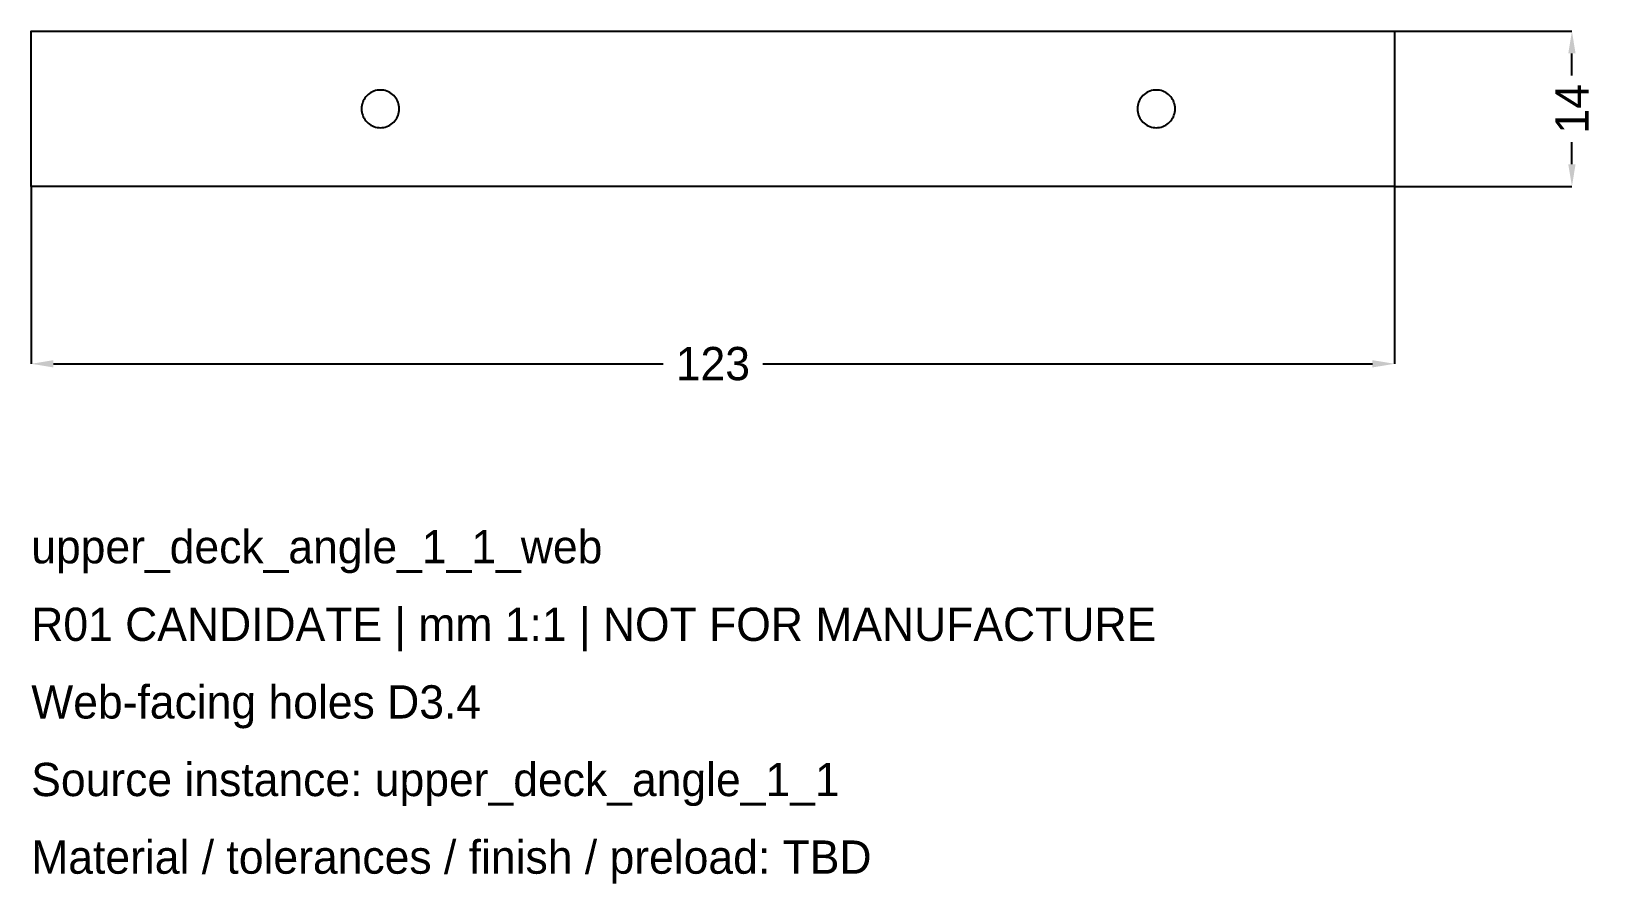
# Model space of a CAD drawing. Header units: millimetres. Extents: x 0 to 1322, y -1284 to 196.
# Drawn here: x 0 to 141, y -1262.9 to -1186 of the extents above; entities that cross this region are included whole.
import ezdxf

# ---------------------------------------------------------------- set-up
doc = ezdxf.new("R2010")
doc.units = ezdxf.units.MM
for name, color, linetype in [('REFERENCE_DIMENSIONS', 2, 'Continuous'), ('REFERENCE_GEOMETRY', 7, 'Continuous'), ('REFERENCE_NOTES', 3, 'Continuous')]:
    doc.layers.add(name, color=color, linetype=linetype)
doc.dimstyles.get("Standard").update_dxf_attribs({"dimtxt": 2.5, "dimasz": 2.5, "dimexe": 1.25, "dimexo": 0.625, "dimtad": 1, "dimcen": 2.5, "dimazin": 3, "dimtfac": 1, "dimtmove": 0, "dimatfit": 3})

# ---------------------------------------------------------------- blocks, each defined once
blk = doc.blocks.new('_CLOSEDFILLED')
at = {"color": 0, "linetype": 'BYBLOCK'}
blk.add_solid([(-1, 0.164), (0, 0), (-1, -0.164)], dxfattribs=at)
blk = doc.blocks.new('*D19')
for p, q in [((0, -1200), (0, -1216)), ((123, -1200), (123, -1216)), ((2, -1216), (57, -1216)), ((66, -1216), (121, -1216))]:
    blk.add_line(p, q)
at = {"layer": 'Defpoints'}
for p in [(0, -1200), (123, -1200), (0, -1216)]:
    blk.add_point(p, dxfattribs=at)
at = {"layer": 'REFERENCE_DIMENSIONS', "xscale": 2, "yscale": 2, "rotation": 180}
blk.add_blockref('_CLOSEDFILLED', (0, -1216), dxfattribs=at)
at = {"layer": 'REFERENCE_DIMENSIONS', "xscale": 2, "yscale": 2}
blk.add_blockref('_CLOSEDFILLED', (123, -1216), dxfattribs=at)
at = {"layer": 'REFERENCE_DIMENSIONS', "insert": (61.5, -1216), "char_height": 3, "attachment_point": 5}
blk.add_mtext('123', dxfattribs=at)
blk = doc.blocks.new('*D20')
for p, q in [((123, -1186), (139, -1186)), ((139, -1190), (139, -1188)), ((139, -1198), (139, -1196)), ((123, -1200), (139, -1200))]:
    blk.add_line(p, q)
at = {"layer": 'Defpoints'}
for p in [(123, -1186), (123, -1200), (139, -1200)]:
    blk.add_point(p, dxfattribs=at)
at = {"layer": 'REFERENCE_DIMENSIONS', "xscale": 2, "yscale": 2}
for p, rotation in [((139, -1186), 90), ((139, -1200), 270)]:
    blk.add_blockref('_CLOSEDFILLED', p, dxfattribs=dict(at, rotation=rotation))
at = {"layer": 'REFERENCE_DIMENSIONS', "insert": (139, -1193), "char_height": 3, "attachment_point": 5, "rotation": 90}
blk.add_mtext('14', dxfattribs=at)

msp = doc.modelspace()

# ---------------------------------------------------------------- linework, layer by layer
at = {"layer": 'REFERENCE_GEOMETRY'}
for points in [[(123, -1200), (122.75, -1200), (122.5, -1200), (122.25, -1200), (122, -1200), (121.75, -1200), (121.5, -1200), (121.25, -1200), (121, -1200), (120.75, -1200), (120.5, -1200), (120.25, -1200), (120, -1200), (119.75, -1200), (119.5, -1200), (119.25, -1200), (119, -1200), (118.75, -1200), (118.5, -1200), (118.25, -1200), (118, -1200), (117.75, -1200), (117.5, -1200), (117.25, -1200), (117, -1200), (116.75, -1200), (116.5, -1200), (116.25, -1200), (116, -1200), (115.75, -1200), (115.5, -1200), (115.25, -1200), (115, -1200), (114.75, -1200), (114.5, -1200), (114.25, -1200), (114, -1200), (113.75, -1200), (113.5, -1200), (113.25, -1200), (113, -1200), (112.75, -1200), (112.5, -1200), (112.25, -1200), (112, -1200), (111.75, -1200), (111.5, -1200), (111.25, -1200), (111, -1200), (110.75, -1200), (110.5, -1200), (110.25, -1200), (110, -1200), (109.75, -1200), (109.5, -1200), (109.25, -1200), (109, -1200), (108.75, -1200), (108.5, -1200), (108.25, -1200), (108, -1200), (107.75, -1200), (107.5, -1200), (107.25, -1200), (107, -1200), (106.75, -1200), (106.5, -1200), (106.25, -1200), (106, -1200), (105.75, -1200), (105.5, -1200), (105.25, -1200), (105, -1200), (104.75, -1200), (104.5, -1200), (104.25, -1200), (104, -1200), (103.75, -1200), (103.5, -1200), (103.25, -1200), (103, -1200), (102.75, -1200), (102.5, -1200), (102.25, -1200), (102, -1200), (101.75, -1200), (101.5, -1200), (101.25, -1200), (101, -1200), (100.75, -1200), (100.5, -1200), (100.25, -1200), (100, -1200), (99.75, -1200), (99.5, -1200), (99.25, -1200), (99, -1200), (98.75, -1200), (98.5, -1200), (98.25, -1200), (98, -1200), (97.75, -1200), (97.5, -1200), (97.25, -1200), (97, -1200), (96.75, -1200), (96.5, -1200), (96.25, -1200), (96, -1200), (95.75, -1200), (95.5, -1200), (95.25, -1200), (95, -1200), (94.75, -1200), (94.5, -1200), (94.25, -1200), (94, -1200), (93.75, -1200), (93.5, -1200), (93.25, -1200), (93, -1200), (92.75, -1200), (92.5, -1200), (92.25, -1200), (92, -1200), (91.75, -1200), (91.5, -1200), (91.25, -1200), (91, -1200), (90.75, -1200), (90.5, -1200), (90.25, -1200), (90, -1200), (89.75, -1200), (89.5, -1200), (89.25, -1200), (89, -1200), (88.75, -1200), (88.5, -1200), (88.25, -1200), (88, -1200), (87.75, -1200), (87.5, -1200), (87.25, -1200), (87, -1200), (86.75, -1200), (86.5, -1200), (86.25, -1200), (86, -1200), (85.75, -1200), (85.5, -1200), (85.25, -1200), (85, -1200), (84.75, -1200), (84.5, -1200), (84.25, -1200), (84, -1200), (83.75, -1200), (83.5, -1200), (83.25, -1200), (83, -1200), (82.75, -1200), (82.5, -1200), (82.25, -1200), (82, -1200), (81.75, -1200), (81.5, -1200), (81.25, -1200), (81, -1200), (80.75, -1200), (80.5, -1200), (80.25, -1200), (80, -1200), (79.75, -1200), (79.5, -1200), (79.25, -1200), (79, -1200), (78.75, -1200), (78.5, -1200), (78.25, -1200), (78, -1200), (77.75, -1200), (77.5, -1200), (77.25, -1200), (77, -1200), (76.75, -1200), (76.5, -1200), (76.25, -1200), (76, -1200), (75.75, -1200), (75.5, -1200), (75.25, -1200), (75, -1200), (74.75, -1200), (74.5, -1200), (74.25, -1200), (74, -1200), (73.75, -1200), (73.5, -1200), (73.25, -1200), (73, -1200), (72.75, -1200), (72.5, -1200), (72.25, -1200), (72, -1200), (71.75, -1200), (71.5, -1200), (71.25, -1200), (71, -1200), (70.75, -1200), (70.5, -1200), (70.25, -1200), (70, -1200), (69.75, -1200), (69.5, -1200), (69.25, -1200), (69, -1200), (68.75, -1200), (68.5, -1200), (68.25, -1200), (68, -1200), (67.75, -1200), (67.5, -1200), (67.25, -1200), (67, -1200), (66.75, -1200), (66.5, -1200), (66.25, -1200), (66, -1200), (65.75, -1200), (65.5, -1200), (65.25, -1200), (65, -1200), (64.75, -1200), (64.5, -1200), (64.25, -1200), (64, -1200), (63.75, -1200), (63.5, -1200), (63.25, -1200), (63, -1200), (62.75, -1200), (62.5, -1200), (62.25, -1200), (62, -1200), (61.75, -1200), (61.5, -1200), (61.25, -1200), (61, -1200), (60.75, -1200), (60.5, -1200), (60.25, -1200), (60, -1200), (59.75, -1200), (59.5, -1200), (59.25, -1200), (59, -1200), (58.75, -1200), (58.5, -1200), (58.25, -1200), (58, -1200), (57.75, -1200), (57.5, -1200), (57.25, -1200), (57, -1200), (56.75, -1200), (56.5, -1200), (56.25, -1200), (56, -1200), (55.75, -1200), (55.5, -1200), (55.25, -1200), (55, -1200), (54.75, -1200), (54.5, -1200), (54.25, -1200), (54, -1200), (53.75, -1200), (53.5, -1200), (53.25, -1200), (53, -1200), (52.75, -1200), (52.5, -1200), (52.25, -1200), (52, -1200), (51.75, -1200), (51.5, -1200), (51.25, -1200), (51, -1200), (50.75, -1200), (50.5, -1200), (50.25, -1200), (50, -1200), (49.75, -1200), (49.5, -1200), (49.25, -1200), (49, -1200), (48.75, -1200), (48.5, -1200), (48.25, -1200), (48, -1200), (47.75, -1200), (47.5, -1200), (47.25, -1200), (47, -1200), (46.75, -1200), (46.5, -1200), (46.25, -1200), (46, -1200), (45.75, -1200), (45.5, -1200), (45.25, -1200), (45, -1200), (44.75, -1200), (44.5, -1200), (44.25, -1200), (44, -1200), (43.75, -1200), (43.5, -1200), (43.25, -1200), (43, -1200), (42.75, -1200), (42.5, -1200), (42.25, -1200), (42, -1200), (41.75, -1200), (41.5, -1200), (41.25, -1200), (41, -1200), (40.75, -1200), (40.5, -1200), (40.25, -1200), (40, -1200), (39.75, -1200), (39.5, -1200), (39.25, -1200), (39, -1200), (38.75, -1200), (38.5, -1200), (38.25, -1200), (38, -1200), (37.75, -1200), (37.5, -1200), (37.25, -1200), (37, -1200), (36.75, -1200), (36.5, -1200), (36.25, -1200), (36, -1200), (35.75, -1200), (35.5, -1200), (35.25, -1200), (35, -1200), (34.75, -1200), (34.5, -1200), (34.25, -1200), (34, -1200), (33.75, -1200), (33.5, -1200), (33.25, -1200), (33, -1200), (32.75, -1200), (32.5, -1200), (32.25, -1200), (32, -1200), (31.75, -1200), (31.5, -1200), (31.25, -1200), (31, -1200), (30.75, -1200), (30.5, -1200), (30.25, -1200), (30, -1200), (29.75, -1200), (29.5, -1200), (29.25, -1200), (29, -1200), (28.75, -1200), (28.5, -1200), (28.25, -1200), (28, -1200), (27.75, -1200), (27.5, -1200), (27.25, -1200), (27, -1200), (26.75, -1200), (26.5, -1200), (26.25, -1200), (26, -1200), (25.75, -1200), (25.5, -1200), (25.25, -1200), (25, -1200), (24.75, -1200), (24.5, -1200), (24.25, -1200), (24, -1200), (23.75, -1200), (23.5, -1200), (23.25, -1200), (23, -1200), (22.75, -1200), (22.5, -1200), (22.25, -1200), (22, -1200), (21.75, -1200), (21.5, -1200), (21.25, -1200), (21, -1200), (20.75, -1200), (20.5, -1200), (20.25, -1200), (20, -1200), (19.75, -1200), (19.5, -1200), (19.25, -1200), (19, -1200), (18.75, -1200), (18.5, -1200), (18.25, -1200), (18, -1200), (17.75, -1200), (17.5, -1200), (17.25, -1200), (17, -1200), (16.75, -1200), (16.5, -1200), (16.25, -1200), (16, -1200), (15.75, -1200), (15.5, -1200), (15.25, -1200), (15, -1200), (14.75, -1200), (14.5, -1200), (14.25, -1200), (14, -1200), (13.75, -1200), (13.5, -1200), (13.25, -1200), (13, -1200), (12.75, -1200), (12.5, -1200), (12.25, -1200), (12, -1200), (11.75, -1200), (11.5, -1200), (11.25, -1200), (11, -1200), (10.75, -1200), (10.5, -1200), (10.25, -1200), (10, -1200), (9.75, -1200), (9.5, -1200), (9.25, -1200), (9, -1200), (8.75, -1200), (8.5, -1200), (8.25, -1200), (8, -1200), (7.75, -1200), (7.5, -1200), (7.25, -1200), (7, -1200), (6.75, -1200), (6.5, -1200), (6.25, -1200), (6, -1200), (5.75, -1200), (5.5, -1200), (5.25, -1200), (5, -1200), (4.75, -1200), (4.5, -1200), (4.25, -1200), (4, -1200), (3.75, -1200), (3.5, -1200), (3.25, -1200), (3, -1200), (2.75, -1200), (2.5, -1200), (2.25, -1200), (2, -1200), (1.75, -1200), (1.5, -1200), (1.25, -1200), (1, -1200), (0.75, -1200), (0.5, -1200), (0.25, -1200), (0, -1200), (0, -1199.75), (0, -1199.5), (0, -1199.25), (0, -1199), (0, -1198.75), (0, -1198.5), (0, -1198.25), (0, -1198), (0, -1197.75), (0, -1197.5), (0, -1197.25), (0, -1197), (0, -1196.75), (0, -1196.5), (0, -1196.25), (0, -1196), (0, -1195.75), (0, -1195.5), (0, -1195.25), (0, -1195), (0, -1194.75), (0, -1194.5), (0, -1194.25), (0, -1194), (0, -1193.75), (0, -1193.5), (0, -1193.25), (0, -1193), (0, -1192.75), (0, -1192.5), (0, -1192.25), (0, -1192), (0, -1191.75), (0, -1191.5), (0, -1191.25), (0, -1191), (0, -1190.75), (0, -1190.5), (0, -1190.25), (0, -1190), (0, -1189.75), (0, -1189.5), (0, -1189.25), (0, -1189), (0, -1188.75), (0, -1188.5), (0, -1188.25), (0, -1188), (0, -1187.75), (0, -1187.5), (0, -1187.25), (0, -1187), (0, -1186.75), (0, -1186.5), (0, -1186.25), (0, -1186), (0.25, -1186), (0.5, -1186), (0.75, -1186), (1, -1186), (1.25, -1186), (1.5, -1186), (1.75, -1186), (2, -1186), (2.25, -1186), (2.5, -1186), (2.75, -1186), (3, -1186), (3.25, -1186), (3.5, -1186), (3.75, -1186), (4, -1186), (4.25, -1186), (4.5, -1186), (4.75, -1186), (5, -1186), (5.25, -1186), (5.5, -1186), (5.75, -1186), (6, -1186), (6.25, -1186), (6.5, -1186), (6.75, -1186), (7, -1186), (7.25, -1186), (7.5, -1186), (7.75, -1186), (8, -1186), (8.25, -1186), (8.5, -1186), (8.75, -1186), (9, -1186), (9.25, -1186), (9.5, -1186), (9.75, -1186), (10, -1186), (10.25, -1186), (10.5, -1186), (10.75, -1186), (11, -1186), (11.25, -1186), (11.5, -1186), (11.75, -1186), (12, -1186), (12.25, -1186), (12.5, -1186), (12.75, -1186), (13, -1186), (13.25, -1186), (13.5, -1186), (13.75, -1186), (14, -1186), (14.25, -1186), (14.5, -1186), (14.75, -1186), (15, -1186), (15.25, -1186), (15.5, -1186), (15.75, -1186), (16, -1186), (16.25, -1186), (16.5, -1186), (16.75, -1186), (17, -1186), (17.25, -1186), (17.5, -1186), (17.75, -1186), (18, -1186), (18.25, -1186), (18.5, -1186), (18.75, -1186), (19, -1186), (19.25, -1186), (19.5, -1186), (19.75, -1186), (20, -1186), (20.25, -1186), (20.5, -1186), (20.75, -1186), (21, -1186), (21.25, -1186), (21.5, -1186), (21.75, -1186), (22, -1186), (22.25, -1186), (22.5, -1186), (22.75, -1186), (23, -1186), (23.25, -1186), (23.5, -1186), (23.75, -1186), (24, -1186), (24.25, -1186), (24.5, -1186), (24.75, -1186), (25, -1186), (25.25, -1186), (25.5, -1186), (25.75, -1186), (26, -1186), (26.25, -1186), (26.5, -1186), (26.75, -1186), (27, -1186), (27.25, -1186), (27.5, -1186), (27.75, -1186), (28, -1186), (28.25, -1186), (28.5, -1186), (28.75, -1186), (29, -1186), (29.25, -1186), (29.5, -1186), (29.75, -1186), (30, -1186), (30.25, -1186), (30.5, -1186), (30.75, -1186), (31, -1186), (31.25, -1186), (31.5, -1186), (31.75, -1186), (32, -1186), (32.25, -1186), (32.5, -1186), (32.75, -1186), (33, -1186), (33.25, -1186), (33.5, -1186), (33.75, -1186), (34, -1186), (34.25, -1186), (34.5, -1186), (34.75, -1186), (35, -1186), (35.25, -1186), (35.5, -1186), (35.75, -1186), (36, -1186), (36.25, -1186), (36.5, -1186), (36.75, -1186), (37, -1186), (37.25, -1186), (37.5, -1186), (37.75, -1186), (38, -1186), (38.25, -1186), (38.5, -1186), (38.75, -1186), (39, -1186), (39.25, -1186), (39.5, -1186), (39.75, -1186), (40, -1186), (40.25, -1186), (40.5, -1186), (40.75, -1186), (41, -1186), (41.25, -1186), (41.5, -1186), (41.75, -1186), (42, -1186), (42.25, -1186), (42.5, -1186), (42.75, -1186), (43, -1186), (43.25, -1186), (43.5, -1186), (43.75, -1186), (44, -1186), (44.25, -1186), (44.5, -1186), (44.75, -1186), (45, -1186), (45.25, -1186), (45.5, -1186), (45.75, -1186), (46, -1186), (46.25, -1186), (46.5, -1186), (46.75, -1186), (47, -1186), (47.25, -1186), (47.5, -1186), (47.75, -1186), (48, -1186), (48.25, -1186), (48.5, -1186), (48.75, -1186), (49, -1186), (49.25, -1186), (49.5, -1186), (49.75, -1186), (50, -1186), (50.25, -1186), (50.5, -1186), (50.75, -1186), (51, -1186), (51.25, -1186), (51.5, -1186), (51.75, -1186), (52, -1186), (52.25, -1186), (52.5, -1186), (52.75, -1186), (53, -1186), (53.25, -1186), (53.5, -1186), (53.75, -1186), (54, -1186), (54.25, -1186), (54.5, -1186), (54.75, -1186), (55, -1186), (55.25, -1186), (55.5, -1186), (55.75, -1186), (56, -1186), (56.25, -1186), (56.5, -1186), (56.75, -1186), (57, -1186), (57.25, -1186), (57.5, -1186), (57.75, -1186), (58, -1186), (58.25, -1186), (58.5, -1186), (58.75, -1186), (59, -1186), (59.25, -1186), (59.5, -1186), (59.75, -1186), (60, -1186), (60.25, -1186), (60.5, -1186), (60.75, -1186), (61, -1186), (61.25, -1186), (61.5, -1186), (61.75, -1186), (62, -1186), (62.25, -1186), (62.5, -1186), (62.75, -1186), (63, -1186), (63.25, -1186), (63.5, -1186), (63.75, -1186), (64, -1186), (64.25, -1186), (64.5, -1186), (64.75, -1186), (65, -1186), (65.25, -1186), (65.5, -1186), (65.75, -1186), (66, -1186), (66.25, -1186), (66.5, -1186), (66.75, -1186), (67, -1186), (67.25, -1186), (67.5, -1186), (67.75, -1186), (68, -1186), (68.25, -1186), (68.5, -1186), (68.75, -1186), (69, -1186), (69.25, -1186), (69.5, -1186), (69.75, -1186), (70, -1186), (70.25, -1186), (70.5, -1186), (70.75, -1186), (71, -1186), (71.25, -1186), (71.5, -1186), (71.75, -1186), (72, -1186), (72.25, -1186), (72.5, -1186), (72.75, -1186), (73, -1186), (73.25, -1186), (73.5, -1186), (73.75, -1186), (74, -1186), (74.25, -1186), (74.5, -1186), (74.75, -1186), (75, -1186), (75.25, -1186), (75.5, -1186), (75.75, -1186), (76, -1186), (76.25, -1186), (76.5, -1186), (76.75, -1186), (77, -1186), (77.25, -1186), (77.5, -1186), (77.75, -1186), (78, -1186), (78.25, -1186), (78.5, -1186), (78.75, -1186), (79, -1186), (79.25, -1186), (79.5, -1186), (79.75, -1186), (80, -1186), (80.25, -1186), (80.5, -1186), (80.75, -1186), (81, -1186), (81.25, -1186), (81.5, -1186), (81.75, -1186), (82, -1186), (82.25, -1186), (82.5, -1186), (82.75, -1186), (83, -1186), (83.25, -1186), (83.5, -1186), (83.75, -1186), (84, -1186), (84.25, -1186), (84.5, -1186), (84.75, -1186), (85, -1186), (85.25, -1186), (85.5, -1186), (85.75, -1186), (86, -1186), (86.25, -1186), (86.5, -1186), (86.75, -1186), (87, -1186), (87.25, -1186), (87.5, -1186), (87.75, -1186), (88, -1186), (88.25, -1186), (88.5, -1186), (88.75, -1186), (89, -1186), (89.25, -1186), (89.5, -1186), (89.75, -1186), (90, -1186), (90.25, -1186), (90.5, -1186), (90.75, -1186), (91, -1186), (91.25, -1186), (91.5, -1186), (91.75, -1186), (92, -1186), (92.25, -1186), (92.5, -1186), (92.75, -1186), (93, -1186), (93.25, -1186), (93.5, -1186), (93.75, -1186), (94, -1186), (94.25, -1186), (94.5, -1186), (94.75, -1186), (95, -1186), (95.25, -1186), (95.5, -1186), (95.75, -1186), (96, -1186), (96.25, -1186), (96.5, -1186), (96.75, -1186), (97, -1186), (97.25, -1186), (97.5, -1186), (97.75, -1186), (98, -1186), (98.25, -1186), (98.5, -1186), (98.75, -1186), (99, -1186), (99.25, -1186), (99.5, -1186), (99.75, -1186), (100, -1186), (100.25, -1186), (100.5, -1186), (100.75, -1186), (101, -1186), (101.25, -1186), (101.5, -1186), (101.75, -1186), (102, -1186), (102.25, -1186), (102.5, -1186), (102.75, -1186), (103, -1186), (103.25, -1186), (103.5, -1186), (103.75, -1186), (104, -1186), (104.25, -1186), (104.5, -1186), (104.75, -1186), (105, -1186), (105.25, -1186), (105.5, -1186), (105.75, -1186), (106, -1186), (106.25, -1186), (106.5, -1186), (106.75, -1186), (107, -1186), (107.25, -1186), (107.5, -1186), (107.75, -1186), (108, -1186), (108.25, -1186), (108.5, -1186), (108.75, -1186), (109, -1186), (109.25, -1186), (109.5, -1186), (109.75, -1186), (110, -1186), (110.25, -1186), (110.5, -1186), (110.75, -1186), (111, -1186), (111.25, -1186), (111.5, -1186), (111.75, -1186), (112, -1186), (112.25, -1186), (112.5, -1186), (112.75, -1186), (113, -1186), (113.25, -1186), (113.5, -1186), (113.75, -1186), (114, -1186), (114.25, -1186), (114.5, -1186), (114.75, -1186), (115, -1186), (115.25, -1186), (115.5, -1186), (115.75, -1186), (116, -1186), (116.25, -1186), (116.5, -1186), (116.75, -1186), (117, -1186), (117.25, -1186), (117.5, -1186), (117.75, -1186), (118, -1186), (118.25, -1186), (118.5, -1186), (118.75, -1186), (119, -1186), (119.25, -1186), (119.5, -1186), (119.75, -1186), (120, -1186), (120.25, -1186), (120.5, -1186), (120.75, -1186), (121, -1186), (121.25, -1186), (121.5, -1186), (121.75, -1186), (122, -1186), (122.25, -1186), (122.5, -1186), (122.75, -1186), (123, -1186), (123, -1186.25), (123, -1186.5), (123, -1186.75), (123, -1187), (123, -1187.25), (123, -1187.5), (123, -1187.75), (123, -1188), (123, -1188.25), (123, -1188.5), (123, -1188.75), (123, -1189), (123, -1189.25), (123, -1189.5), (123, -1189.75), (123, -1190), (123, -1190.25), (123, -1190.5), (123, -1190.75), (123, -1191), (123, -1191.25), (123, -1191.5), (123, -1191.75), (123, -1192), (123, -1192.25), (123, -1192.5), (123, -1192.75), (123, -1193), (123, -1193.25), (123, -1193.5), (123, -1193.75), (123, -1194), (123, -1194.25), (123, -1194.5), (123, -1194.75), (123, -1195), (123, -1195.25), (123, -1195.5), (123, -1195.75), (123, -1196), (123, -1196.25), (123, -1196.5), (123, -1196.75), (123, -1197), (123, -1197.25), (123, -1197.5), (123, -1197.75), (123, -1198), (123, -1198.25), (123, -1198.5), (123, -1198.75), (123, -1199), (123, -1199.25), (123, -1199.5), (123, -1199.75)], [(33.2, -1193), (33.1935, -1192.8518), (33.1742, -1192.7048), (33.1421, -1192.56), (33.0975, -1192.4186), (33.0407, -1192.2815), (32.9722, -1192.15), (32.8926, -1192.0249), (32.8023, -1191.9073), (32.7021, -1191.7979), (32.5927, -1191.6977), (32.4751, -1191.6074), (32.35, -1191.5278), (32.2185, -1191.4593), (32.0814, -1191.4025), (31.94, -1191.3579), (31.7952, -1191.3258), (31.6482, -1191.3065), (31.5, -1191.3), (31.3518, -1191.3065), (31.2048, -1191.3258), (31.06, -1191.3579), (30.9186, -1191.4025), (30.7815, -1191.4593), (30.65, -1191.5278), (30.5249, -1191.6074), (30.4073, -1191.6977), (30.2979, -1191.7979), (30.1977, -1191.9073), (30.1074, -1192.0249), (30.0278, -1192.15), (29.9593, -1192.2815), (29.9025, -1192.4186), (29.8579, -1192.56), (29.8258, -1192.7048), (29.8065, -1192.8518), (29.8, -1193), (29.8065, -1193.1482), (29.8258, -1193.2952), (29.8579, -1193.44), (29.9025, -1193.5814), (29.9593, -1193.7185), (30.0278, -1193.85), (30.1074, -1193.9751), (30.1977, -1194.0927), (30.2979, -1194.2021), (30.4073, -1194.3023), (30.5249, -1194.3926), (30.65, -1194.4722), (30.7815, -1194.5407), (30.9186, -1194.5975), (31.06, -1194.6421), (31.2048, -1194.6742), (31.3518, -1194.6935), (31.5, -1194.7), (31.6482, -1194.6935), (31.7952, -1194.6742), (31.94, -1194.6421), (32.0814, -1194.5975), (32.2185, -1194.5407), (32.35, -1194.4722), (32.4751, -1194.3926), (32.5927, -1194.3023), (32.7021, -1194.2021), (32.8023, -1194.0927), (32.8926, -1193.9751), (32.9722, -1193.85), (33.0407, -1193.7185), (33.0975, -1193.5814), (33.1421, -1193.44), (33.1742, -1193.2952), (33.1935, -1193.1482)], [(103.2, -1193), (103.1935, -1192.8518), (103.1742, -1192.7048), (103.1421, -1192.56), (103.0975, -1192.4186), (103.0407, -1192.2815), (102.9722, -1192.15), (102.8926, -1192.0249), (102.8023, -1191.9073), (102.7021, -1191.7979), (102.5927, -1191.6977), (102.4751, -1191.6074), (102.35, -1191.5278), (102.2185, -1191.4593), (102.0814, -1191.4025), (101.94, -1191.3579), (101.7952, -1191.3258), (101.6482, -1191.3065), (101.5, -1191.3), (101.3518, -1191.3065), (101.2048, -1191.3258), (101.06, -1191.3579), (100.9186, -1191.4025), (100.7815, -1191.4593), (100.65, -1191.5278), (100.5249, -1191.6074), (100.4073, -1191.6977), (100.2979, -1191.7979), (100.1977, -1191.9073), (100.1074, -1192.0249), (100.0278, -1192.15), (99.9593, -1192.2815), (99.9025, -1192.4186), (99.8579, -1192.56), (99.8258, -1192.7048), (99.8065, -1192.8518), (99.8, -1193), (99.8065, -1193.1482), (99.8258, -1193.2952), (99.8579, -1193.44), (99.9025, -1193.5814), (99.9593, -1193.7185), (100.0278, -1193.85), (100.1074, -1193.9751), (100.1977, -1194.0927), (100.2979, -1194.2021), (100.4073, -1194.3023), (100.5249, -1194.3926), (100.65, -1194.4722), (100.7815, -1194.5407), (100.9186, -1194.5975), (101.06, -1194.6421), (101.2048, -1194.6742), (101.3518, -1194.6935), (101.5, -1194.7), (101.6482, -1194.6935), (101.7952, -1194.6742), (101.94, -1194.6421), (102.0814, -1194.5975), (102.2185, -1194.5407), (102.35, -1194.4722), (102.4751, -1194.3926), (102.5927, -1194.3023), (102.7021, -1194.2021), (102.8023, -1194.0927), (102.8926, -1193.9751), (102.9722, -1193.85), (103.0407, -1193.7185), (103.0975, -1193.5814), (103.1421, -1193.44), (103.1742, -1193.2952), (103.1935, -1193.1482)]]:
    msp.add_lwpolyline(points, close=True, dxfattribs=at)

# ---------------------------------------------------------------- texts
at = {"layer": 'REFERENCE_NOTES'}
for s, p in [('upper_deck_angle_1_1_web', (0, -1234)), ('R01 CANDIDATE | mm 1:1 | NOT FOR MANUFACTURE', (0, -1241)), ('Web-facing holes D3.4', (0, -1248)), ('Source instance: upper_deck_angle_1_1', (0, -1255)), ('Material / tolerances / finish / preload: TBD', (0, -1262))]:
    msp.add_text(s, height=3, dxfattribs=at).set_placement(p)

# ---------------------------------------------------------------- dimensions: what is measured, and where the dimension line sits
at = {"layer": 'REFERENCE_DIMENSIONS'}
dim = msp.add_linear_dim(base=(139, -1200), p1=(123, -1200), p2=(123, -1186), angle=90, dimstyle='Standard', override={"dimtxt": 3, "dimasz": 2, "dimdec": 3}, dxfattribs=at)
dim.commit()
dim.dimension.update_dxf_attribs({"geometry": '*D20', "text_midpoint": (139, -1193)})
dim = msp.add_linear_dim(base=(0, -1216), p1=(0, -1200), p2=(123, -1200), dimstyle='Standard', override={"dimtxt": 3, "dimasz": 2, "dimdec": 3}, dxfattribs=at)
dim.commit()
dim.dimension.update_dxf_attribs({"geometry": '*D19', "text_midpoint": (61.5, -1216)})

doc.saveas('drawing.dxf')
